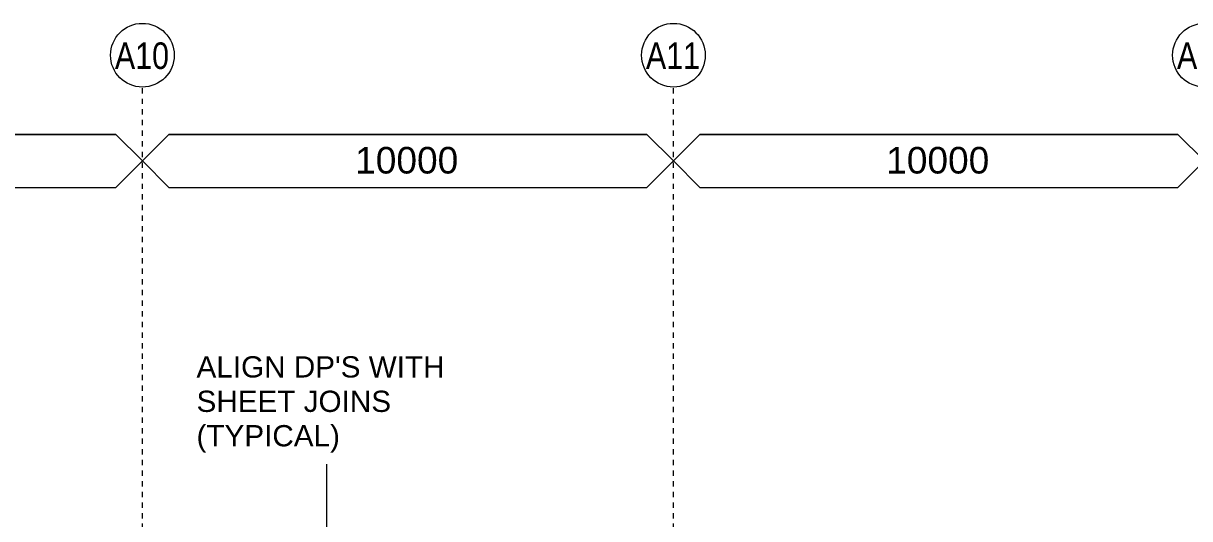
# Model space of a CAD drawing. Header units: metres. Extents: x -2362 to -2010, y -1 to 30.
# Drawn here: x -2176.26 to -2154.29, y 18.02 to 27.34 of the extents above; entities that cross this region are included whole.
import ezdxf

# ---------------------------------------------------------------- set-up
doc = ezdxf.new("R2010")
doc.units = ezdxf.units.M
doc.linetypes.add('Grid Line', pattern=[0.021, 0.012, -0.003, 0.003, -0.003])
for name, color, linetype, lineweight in [('A-ANNO-NOTE', 131, 'Continuous', 5), ('A-DETL-GENF', 92, 'Continuous', 5), ('G-ANNO-TEXT', 231, 'Continuous', 5), ('S-GRID', 1, 'Continuous', 5), ('S-GRID-IDEN', 1, 'Continuous', 5)]:
    doc.layers.add(name, color=color, linetype=linetype, lineweight=lineweight)
doc.styles.add('Arial', font='arial.ttf', dxfattribs={"height": 0.5})
doc.styles.add('Arial Narrow', font='ARIALN.TTF', dxfattribs={"height": 0.5})
doc.styles.add('Arial_2', font='arial.ttf', dxfattribs={"height": 0.4})

# ---------------------------------------------------------------- blocks, each defined once
blk = doc.blocks.new('Dimension - Grids _2D_ - 1-200-1063965-SOUTH EAST - PART A')
at = {"layer": 'A-DETL-GENF'}
for p, q in [((-972.751, 25.253), (-973.251, 24.753)), ((-973.251, 24.753), (-972.751, 25.253)), ((-963.751, 25.253), (-972.751, 25.253)), ((-972.751, 25.253), (-963.751, 25.253)), ((-963.251, 24.753), (-963.751, 25.253)), ((-963.251, 24.753), (-963.751, 25.253)), ((-973.251, 24.753), (-972.751, 24.253)), ((-973.251, 24.753), (-972.751, 24.253)), ((-963.751, 24.253), (-963.251, 24.753)), ((-963.251, 24.753), (-963.751, 24.253)), ((-972.751, 24.253), (-963.751, 24.253)), ((-972.751, 24.253), (-963.751, 24.253))]:
    blk.add_line(p, q, dxfattribs=at)
blk = doc.blocks.new('Grid - A1-3055139-SOUTH EAST - PART A')
at = {"layer": 'S-GRID-IDEN'}
blk.add_circle((-1014.851, 26.743), 0.6, dxfattribs=at)

msp = doc.modelspace()

# ---------------------------------------------------------------- linework, layer by layer
at = {"layer": 'G-ANNO-TEXT', "color": 7}
msp.add_line((-2170.541, 13.505), (-2170.541, 19.046), dxfattribs=at)
at = {"layer": 'S-GRID', "linetype": 'Grid Line'}
for p, q in [((-2174.015, 0.225), (-2174.015, 26.143)), ((-2164.015, 0.225), (-2164.015, 26.143))]:
    msp.add_line(p, q, dxfattribs=at)

# ---------------------------------------------------------------- block references
at = {"layer": 'A-DETL-GENF'}
for p in [(-1210.764, 0), (-1200.764, 0), (-1190.764, 0)]:
    msp.add_blockref('Dimension - Grids _2D_ - 1-200-1063965-SOUTH EAST - PART A', p, dxfattribs=at)
at = {"layer": 'S-GRID-IDEN'}
for p in [(-1159.164, 0), (-1149.164, 0), (-1139.164, 0)]:
    msp.add_blockref('Grid - A1-3055139-SOUTH EAST - PART A', p, dxfattribs=at)

# ---------------------------------------------------------------- texts
at = {"layer": 'A-ANNO-NOTE', "char_height": 0.5, "width": 2.32489, "attachment_point": 1, "style": 'Arial'}
for insert in [(-2170.009, 25.016), (-2160.009, 25.016)]:
    msp.add_mtext('10000', dxfattribs=dict(at, insert=insert))
at = {"layer": 'G-ANNO-TEXT', "color": 7, "char_height": 0.4, "attachment_point": 1, "style": 'Arial_2'}
for s, insert, width in [("ALIGN DP'S WITH ", (-2172.996, 21.076), 5.94852), ('SHEET JOINS ', (-2172.996, 20.428), 4.72996), ('(TYPICAL)', (-2172.996, 19.78), 3.31899)]:
    msp.add_mtext(s, dxfattribs=dict(at, insert=insert, width=width))
at = {"layer": 'S-GRID-IDEN', "char_height": 0.5, "width": 1.2346, "attachment_point": 1, "style": 'Arial Narrow'}
for s, insert in [('A10', (-2174.533, 26.984)), ('A11', (-2164.533, 26.984)), ('A12', (-2154.533, 26.984))]:
    msp.add_mtext(s, dxfattribs=dict(at, insert=insert))

doc.saveas('drawing.dxf')
